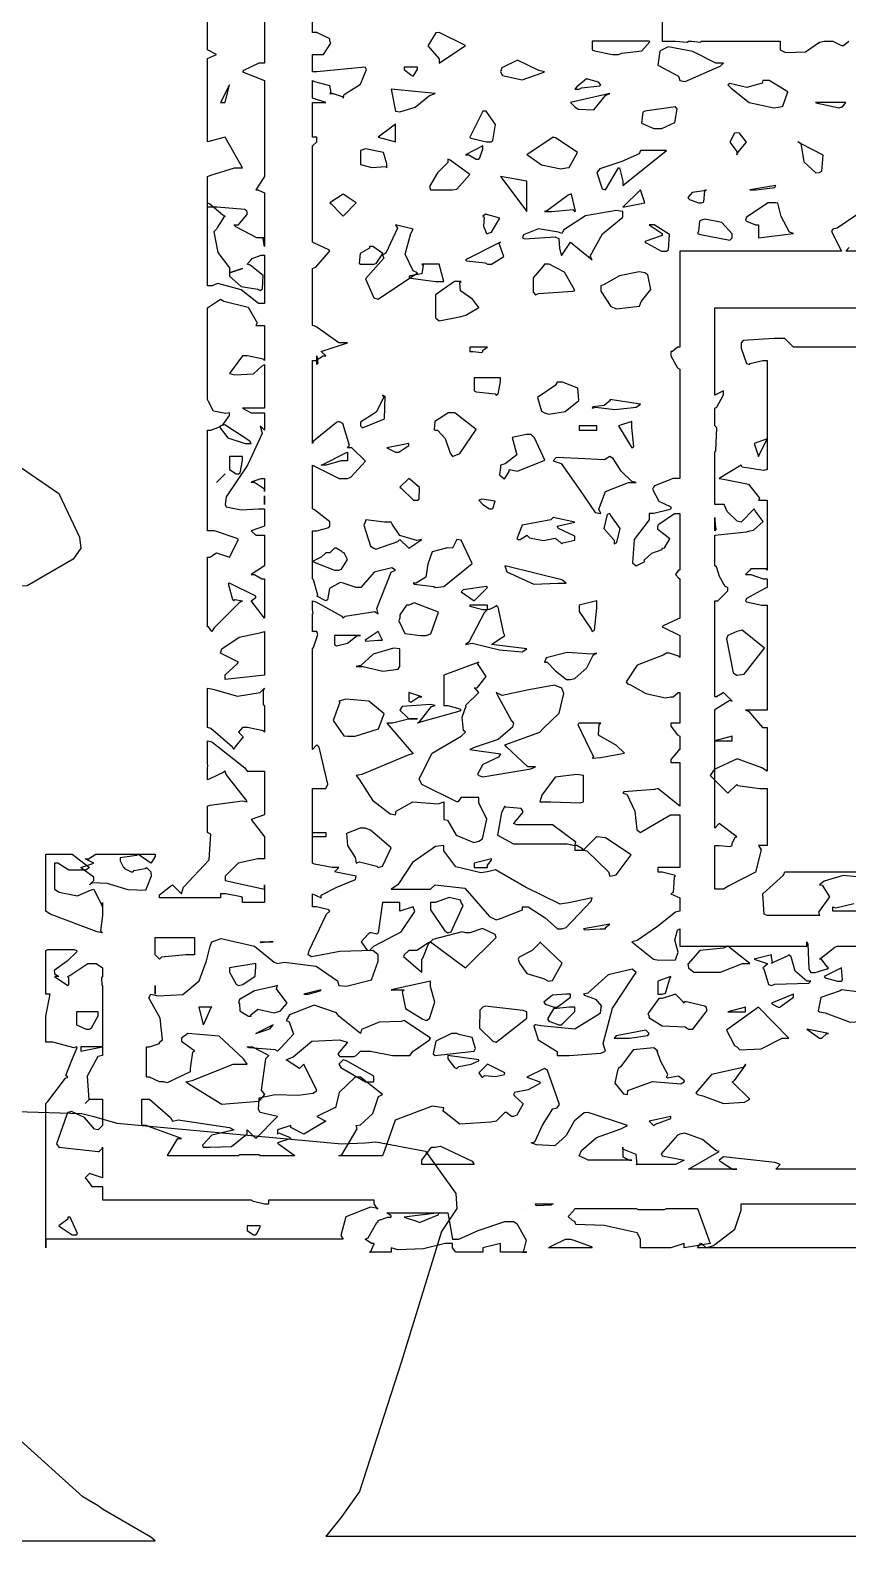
# Model space of a CAD drawing. Extents: x 103 to 248, y 22 to 332.
# Drawn here: x 129.24 to 135.83, y 201.75 to 213.94 of the extents above; entities that cross this region are included whole.
import ezdxf

# ---------------------------------------------------------------- set-up
doc = ezdxf.new("R2010")
doc.units = 0
doc.header["$MEASUREMENT"] = 0

msp = doc.modelspace()

# ---------------------------------------------------------------- linework, layer by layer
at = {"color": 7}
for points in [[(131.127, 215.653), (131.127, 213.677), (131.083, 213.677), (130.959, 213.616), (130.951, 213.607), (131.127, 213.537), (131.127, 212.761), (131.057, 212.655), (131.074, 212.655), (131.127, 212.629), (131.127, 212.619), (131.127, 212.196), (131.127, 212.196), (131.118, 212.258), (131.127, 212.266), (131.065, 212.266), (130.897, 212.356), (130.881, 212.372), (130.917, 212.372), (130.925, 212.382), (130.987, 212.455), (130.987, 212.478), (130.969, 212.496), (130.743, 212.513), (130.668, 212.513), (130.668, 212.761), (130.668, 212.761), (130.695, 212.771), (130.886, 212.831), (130.951, 212.831), (130.81, 213.078), (130.668, 213.042), (130.668, 213.713), (130.74, 213.747), (130.668, 213.783), (130.668, 214.912)], [(138.606, 204.752), (135.254, 204.752), (135.29, 204.788), (135.246, 204.806), (134.831, 204.85), (134.797, 204.823), (134.805, 204.815), (134.904, 204.752), (134.938, 204.752), (134.549, 204.752), (134.797, 204.894), (134.769, 204.903), (134.663, 204.991), (134.52, 205.043), (134.479, 205.034), (134.461, 205.026), (134.328, 204.876), (134.338, 204.858), (134.515, 204.823), (134.444, 204.788), (134.126, 204.788), (134.134, 204.792), (134.126, 204.871), (134.02, 204.914), (134.02, 204.928), (134.02, 204.858), (134.02, 204.85), (134.074, 204.823), (134.092, 204.823), (133.739, 204.823), (133.667, 204.858), (133.685, 204.902), (133.808, 205.008), (134.002, 205.078), (134.056, 205.104), (133.739, 205.21), (133.708, 205.207), (133.627, 205.139), (133.561, 205.022), (133.47, 204.939), (133.322, 204.947), (133.28, 204.964), (133.31, 204.973), (133.372, 205.106), (133.455, 205.238), (133.49, 205.246), (133.508, 205.274), (133.412, 205.547), (133.386, 205.563), (133.244, 205.493), (133.35, 205.457), (133.35, 205.442), (133.256, 205.393), (133.146, 205.37), (133.138, 205.353), (133.146, 205.344), (133.216, 205.278), (133.163, 205.187), (133.138, 205.176), (133.12, 205.176), (133.08, 205.21), (133.067, 205.21), (132.997, 205.14), (132.953, 205.132), (132.705, 205.114), (132.569, 205.221), (132.574, 205.246), (132.482, 205.26), (132.182, 205.146), (132.097, 204.902), (132.079, 204.858), (131.727, 204.858), (131.753, 204.868), (131.877, 205.078), (131.869, 205.104), (131.903, 205.11), (132.001, 205.202), (132.048, 205.337), (132.079, 205.353), (131.903, 205.493), (131.859, 205.493), (131.731, 205.37), (131.702, 205.246), (131.692, 205.246), (131.55, 205.176), (131.622, 205.14), (131.446, 205.034), (131.446, 205.034), (131.34, 205.088), (131.34, 205.104), (131.233, 205.07), (131.233, 205.034), (131.241, 205.044), (131.33, 205.009), (131.34, 205), (131.233, 204.964), (131.241, 204.956), (131.364, 204.868), (131.374, 204.858), (131.093, 204.858), (131.083, 204.868), (130.925, 204.868), (130.917, 204.858), (130.351, 204.858), (130.346, 204.863), (130.429, 205), (130.458, 205), (130.43, 205.009), (130.192, 205.096), (130.175, 205.104), (130.175, 205.104), (130.139, 205.104), (130.139, 205.104), (130.139, 205.317), (130.201, 205.317), (130.369, 205.168), (130.387, 205.14), (130.431, 205.15), (130.845, 205.088), (130.881, 205.07), (130.853, 205.062), (130.703, 205.026), (130.628, 204.944), (130.634, 204.928), (130.69, 204.928), (130.863, 204.934), (130.987, 205.037), (130.987, 205.07), (131.057, 205), (131.233, 205.176), (131.093, 205.21), (131.079, 205.234), (131.084, 205.328), (131.215, 205.353), (131.399, 205.35), (131.521, 205.366), (131.55, 205.387), (131.446, 205.599), (131.41, 205.563), (131.304, 205.633), (131.36, 205.659), (131.51, 205.785), (131.731, 205.796), (131.798, 205.776), (131.789, 205.767), (131.72, 205.683), (131.727, 205.669), (131.735, 205.661), (131.851, 205.661), (131.869, 205.669), (131.903, 205.705), (131.982, 205.705), (132.161, 205.669), (132.221, 205.669), (132.238, 205.669), (132.278, 205.669), (132.292, 205.669), (132.3, 205.669), (132.328, 205.705), (132.328, 205.705), (132.344, 205.715), (132.459, 205.794), (132.468, 205.81), (132.256, 205.952), (132.23, 205.944), (132.053, 205.938), (131.91, 205.878), (131.903, 205.846), (131.727, 205.986), (131.709, 206.014), (131.528, 206.076), (131.33, 205.996), (131.304, 205.952), (131.326, 205.941), (131.361, 205.842), (131.259, 205.732), (131.233, 205.705), (131.215, 205.715), (131.003, 205.732), (130.987, 205.74), (131.031, 205.74), (131.145, 205.679), (131.163, 205.669), (131.136, 205.643), (131.1, 205.388), (131.127, 205.353), (131.08, 205.299), (130.783, 205.273), (130.526, 205.431), (130.492, 205.457), (130.544, 205.467), (130.875, 205.599), (130.987, 205.599), (130.959, 205.643), (130.761, 205.825), (130.51, 205.846), (130.458, 205.81), (130.458, 205.784), (130.554, 205.715), (130.564, 205.705), (130.546, 205.697), (130.528, 205.563), (130.528, 205.563), (130.528, 205.537), (130.342, 205.449), (130.315, 205.457), (130.28, 205.457), (130.201, 205.493), (130.175, 205.493), (130.175, 205.74), (130.201, 205.74), (130.281, 205.767), (130.281, 205.776), (130.304, 205.795), (130.285, 205.97), (130.194, 206.133), (130.211, 206.163), (130.271, 206.149), (130.47, 206.162), (130.602, 206.27), (130.661, 206.433), (130.689, 206.551), (130.704, 206.587), (130.779, 206.612), (131.047, 206.551), (131.206, 206.421), (131.233, 206.411), (131.286, 206.421), (131.546, 206.389), (131.717, 206.27), (131.727, 206.235), (131.79, 206.228), (131.991, 206.279), (132.045, 206.431), (132.045, 206.481), (132.001, 206.517), (131.735, 206.509), (131.506, 206.465), (131.48, 206.481), (131.488, 206.517), (131.629, 206.808), (131.656, 206.834), (131.647, 206.843), (131.548, 206.868), (131.516, 206.868), (131.516, 206.974), (131.586, 206.94), (131.586, 206.962), (131.713, 207.028), (131.863, 207.089), (131.869, 207.117), (131.692, 207.151), (131.727, 207.187), (131.673, 207.187), (131.532, 207.213), (131.516, 207.221), (131.516, 207.469), (131.622, 207.469), (131.622, 207.433), (131.516, 207.433), (131.516, 207.822), (131.622, 207.822), (131.638, 207.858), (131.568, 208.157), (131.55, 208.175), (131.516, 208.139), (131.516, 208.951), (131.524, 208.96), (131.559, 209.065), (131.55, 209.091), (131.55, 209.091), (131.524, 209.091), (131.516, 209.091), (131.516, 209.233), (131.52, 209.237), (131.516, 209.267), (131.516, 209.267), (131.516, 209.338), (131.542, 209.33), (131.753, 209.215), (131.763, 209.197), (131.779, 209.215), (132.018, 209.251), (132.045, 209.233), (132.035, 209.277), (132.15, 209.568), (132.185, 209.586), (132.155, 209.604), (132.013, 209.568), (131.904, 209.444), (131.869, 209.444), (131.763, 209.48), (131.738, 209.485), (131.652, 209.436), (131.637, 209.346), (131.622, 209.338), (131.55, 209.374), (131.559, 209.383), (131.524, 209.506), (131.516, 209.514), (131.516, 209.656), (131.692, 209.586), (131.727, 209.586), (131.749, 209.593), (131.797, 209.67), (131.771, 209.726), (131.763, 209.726), (131.753, 209.736), (131.707, 209.762), (131.692, 209.762), (131.656, 209.726), (131.622, 209.726), (131.586, 209.69), (131.516, 209.656), (131.516, 209.903), (131.55, 209.903), (131.647, 209.93), (131.656, 209.939), (131.656, 209.974), (131.532, 210.071), (131.516, 210.079), (131.516, 210.432), (131.532, 210.424), (131.731, 210.326), (131.798, 210.326), (131.825, 210.336), (131.943, 210.464), (131.834, 210.572), (131.798, 210.572), (131.815, 210.59), (131.761, 210.768), (131.727, 210.785), (131.709, 210.777), (131.524, 210.626), (131.516, 210.608), (131.516, 211.278), (131.542, 211.278), (131.601, 211.314), (131.622, 211.314), (131.586, 211.35), (131.798, 211.42), (131.727, 211.42), (131.542, 211.552), (131.516, 211.56), (131.516, 212.019), (131.542, 212.029), (131.647, 212.152), (131.656, 212.16), (131.647, 212.17), (131.532, 212.223), (131.516, 212.232), (131.516, 213.008), (131.516, 213.008), (131.55, 213.042), (131.55, 213.042), (131.55, 213.078), (131.516, 213.078), (131.516, 213.36), (131.542, 213.36), (131.601, 213.36), (131.622, 213.36), (131.516, 213.395), (131.516, 213.537), (131.532, 213.528), (131.652, 213.497), (131.663, 213.436), (131.656, 213.431), (131.682, 213.431), (131.763, 213.404), (131.763, 213.395), (131.771, 213.422), (131.903, 213.506), (131.951, 213.626), (131.939, 213.643), (131.55, 213.607), (131.516, 213.607), (131.516, 213.747), (131.532, 213.747), (131.572, 213.747), (131.586, 213.747), (131.603, 213.747), (131.663, 213.838), (131.656, 213.854), (131.656, 213.872), (131.55, 213.924), (131.516, 213.924), (131.516, 215.124)], [(134.338, 214.242), (134.338, 213.854), (134.408, 213.854), (134.443, 213.854), (134.539, 213.845), (134.549, 213.854), (134.575, 213.854), (134.645, 213.845), (134.655, 213.854), (135.29, 213.854), (135.29, 213.783), (135.332, 213.763), (135.493, 213.767), (135.607, 213.845), (135.643, 213.854), (135.713, 213.854), (135.783, 213.819), (135.801, 213.819), (135.842, 213.854)], [(135.908, 212.452), (135.748, 212.346), (135.713, 212.336), (135.704, 212.32), (135.774, 212.178), (135.783, 212.16), (134.479, 212.16), (134.479, 211.384), (134.461, 211.384), (134.421, 211.35), (134.408, 211.35), (134.408, 211.315), (134.461, 211.218), (134.479, 211.208), (134.479, 210.326), (134.425, 210.326), (134.276, 210.265), (134.268, 210.256), (134.258, 210.238), (134.311, 210.141), (134.408, 210.096), (134.408, 210.079), (134.39, 210.071), (134.27, 210.043), (134.232, 210.043), (134.232, 209.991), (134.112, 209.833), (134.097, 209.644), (134.126, 209.62), (134.196, 209.656), (134.192, 209.667), (134.254, 209.722), (134.338, 209.752), (134.338, 209.762), (134.355, 209.765), (134.399, 209.837), (134.302, 209.914), (134.302, 209.939), (134.311, 209.956), (134.436, 210.043), (134.479, 210.043), (134.479, 209.586), (134.469, 209.586), (134.444, 209.55), (134.444, 209.55), (134.444, 209.55), (134.469, 209.524), (134.479, 209.514), (134.479, 209.197), (134.461, 209.189), (134.346, 209.137), (134.338, 209.127), (134.479, 209.057), (134.479, 208.88), (134.469, 208.89), (134.396, 208.915), (134.372, 208.915), (134.346, 208.898), (134.134, 208.818), (134.045, 208.683), (134.056, 208.668), (134.082, 208.66), (134.204, 208.589), (134.364, 208.554), (134.408, 208.562), (134.425, 208.562), (134.465, 208.598), (134.479, 208.598), (134.479, 208.351), (134.408, 208.351), (134.408, 208.325), (134.461, 208.255), (134.479, 208.245), (134.479, 208.139), (134.469, 208.131), (134.408, 208.058), (134.408, 208.033), (134.425, 208.033), (134.465, 208.033), (134.479, 208.033), (134.479, 207.68), (134.302, 207.822), (134.275, 207.814), (134.028, 207.796), (134.02, 207.786), (134.051, 207.777), (134.116, 207.641), (134.133, 207.49), (134.162, 207.469), (134.178, 207.479), (134.403, 207.61), (134.479, 207.61), (134.479, 207.187), (134.434, 207.187), (134.335, 207.187), (134.302, 207.187), (134.302, 207.151), (134.337, 207.151), (134.434, 207.126), (134.444, 207.117), (134.434, 207.108), (134.425, 206.984), (134.408, 206.974), (134.479, 206.94), (134.479, 206.834), (134.443, 206.825), (134.298, 206.711), (134.136, 206.597), (134.092, 206.587), (134.268, 206.445), (134.311, 206.438), (134.444, 206.44), (134.465, 206.503), (134.44, 206.6), (134.461, 206.679), (134.479, 206.692), (134.479, 206.551), (135.503, 206.551), (135.503, 206.587), (135.503, 206.587), (135.511, 206.569), (135.519, 206.367), (135.537, 206.339), (135.571, 206.339), (135.669, 206.367), (135.679, 206.375), (135.669, 206.385), (135.622, 206.445), (135.607, 206.445), (135.616, 206.455), (135.731, 206.543), (135.749, 206.551), (136.984, 206.551)], [(136.349, 212.16), (135.819, 212.16), (135.846, 212.188)], [(136.455, 211.384), (135.396, 211.384), (135.387, 211.394), (135.334, 211.446), (135.326, 211.454), (135.238, 211.454), (134.99, 211.438), (134.973, 211.42), (134.973, 211.376), (135.018, 211.252), (135.044, 211.244), (135.044, 211.253), (135.148, 211.278), (135.184, 211.278), (135.184, 210.396), (135.157, 210.388), (134.982, 210.415), (134.973, 210.432), (134.797, 210.326), (134.831, 210.318), (135.034, 210.279), (135.122, 210.167), (135.114, 210.149), (135.13, 210.149), (135.17, 210.149), (135.184, 210.149), (135.184, 209.586), (135.175, 209.596), (135.052, 209.596), (135.044, 209.586), (135.008, 209.55), (135.052, 209.55), (135.151, 209.514), (135.184, 209.514), (135.184, 209.444), (135.166, 209.436), (135.016, 209.356), (135.008, 209.338), (135.016, 209.33), (135.141, 209.303), (135.184, 209.303), (135.184, 208.456), (135.008, 208.456), (135.034, 208.448), (135.146, 208.315), (135.184, 208.315), (135.184, 207.963), (135.14, 207.99), (134.942, 208.064), (134.757, 207.976), (134.725, 207.927), (134.867, 207.786), (134.938, 207.856), (134.946, 207.848), (135.123, 207.822), (135.184, 207.822), (135.184, 207.363), (135.166, 207.363), (135.126, 207.363), (135.114, 207.363), (135.136, 207.329), (135.091, 207.148), (134.875, 207.038), (134.831, 207.01), (134.761, 207.01), (134.761, 207.363), (134.796, 207.363), (134.884, 207.355), (134.902, 207.363), (134.902, 207.381), (134.928, 207.433), (134.938, 207.433), (134.797, 207.54), (134.761, 207.504), (134.761, 208.209), (134.761, 208.209), (134.866, 208.209), (134.902, 208.209), (134.902, 208.245), (134.761, 208.209), (134.761, 208.456), (134.769, 208.466), (134.884, 208.537), (134.902, 208.528), (134.831, 208.598), (134.822, 208.589), (134.776, 208.562), (134.761, 208.562), (134.761, 209.338), (134.787, 209.338), (134.867, 209.418), (134.867, 209.444), (134.845, 209.452), (134.8, 209.533), (134.776, 209.613), (134.761, 209.62), (134.761, 209.867), (134.761, 209.867), (135.016, 209.895), (135.044, 209.903), (135.073, 209.908), (135.152, 209.979), (135.086, 210.063), (135.078, 210.079), (134.973, 209.973), (134.942, 209.98), (134.862, 210.058), (134.838, 210.115), (134.831, 210.115), (134.813, 210.115), (134.761, 210.115), (134.761, 210.115), (134.761, 210.538), (134.769, 210.548), (134.778, 210.733), (134.761, 210.749), (134.761, 210.891), (134.778, 210.9), (134.831, 211), (134.831, 211.031), (134.761, 210.997), (134.761, 211.703), (137.371, 211.703)], [(135.99, 207.103), (135.798, 207.122), (135.644, 207.076), (135.607, 207.045), (135.629, 207.042), (135.687, 206.948), (135.598, 206.825), (135.607, 206.798), (135.184, 206.798), (135.161, 206.809), (135.148, 206.974), (135.316, 207.125), (135.326, 207.151), (136.808, 207.151)], [(136.242, 206.834), (135.713, 206.834), (135.713, 206.834), (135.713, 206.868), (135.713, 206.868), (135.739, 206.86), (135.884, 206.896)], [(136.561, 204.118), (134.621, 204.118), (134.621, 204.118), (134.645, 204.152), (134.655, 204.152), (134.691, 204.118), (134.752, 204.136), (134.924, 204.268), (134.973, 204.421), (134.973, 204.471), (135.996, 204.471)]]:
    msp.add_lwpolyline(points, dxfattribs=at)
for points in [[(132.538, 213.924), (132.511, 213.921), (132.445, 213.815), (132.538, 213.712), (132.538, 213.677), (132.751, 213.819), (132.538, 213.924)], [(133.773, 213.854), (133.773, 213.783), (133.79, 213.775), (133.936, 213.747), (133.985, 213.747), (134.011, 213.757), (134.174, 213.775), (134.236, 213.847), (134.232, 213.854), (133.773, 213.854)], [(134.479, 213.537), (134.523, 213.528), (134.804, 213.651), (134.831, 213.677), (134.769, 213.677), (134.585, 213.771), (134.385, 213.808), (134.338, 213.783), (134.317, 213.772), (134.302, 213.661), (134.469, 213.572), (134.479, 213.537)], [(133.033, 213.607), (133.048, 213.577), (133.208, 213.541), (133.368, 213.599), (133.386, 213.607), (133.342, 213.616), (133.169, 213.701), (133.043, 213.639), (133.033, 213.607)], [(132.362, 213.643), (132.256, 213.643), (132.256, 213.625), (132.31, 213.581), (132.328, 213.571), (132.336, 213.581), (132.362, 213.628), (132.362, 213.643)], [(130.845, 213.501), (130.774, 213.36), (130.81, 213.36), (130.845, 213.501)], [(132.151, 213.467), (132.185, 213.29), (132.221, 213.283), (132.344, 213.322), (132.46, 213.414), (132.504, 213.431), (132.151, 213.467)], [(133.915, 213.431), (133.597, 213.36), (133.633, 213.324), (133.659, 213.304), (133.785, 213.3), (133.879, 213.414), (133.915, 213.431)], [(133.843, 213.501), (133.823, 213.523), (133.725, 213.551), (133.649, 213.484), (133.633, 213.467), (133.667, 213.467), (133.685, 213.476), (133.834, 213.493), (133.843, 213.501)], [(134.867, 213.501), (134.893, 213.475), (135.038, 213.36), (135.237, 213.316), (135.29, 213.324), (135.311, 213.329), (135.352, 213.444), (135.199, 213.537), (135.15, 213.537), (135.144, 213.516), (135.02, 213.48), (134.884, 213.511), (134.867, 213.501)], [(134.444, 213.324), (134.196, 213.29), (134.18, 213.28), (134.17, 213.192), (134.269, 213.148), (134.302, 213.148), (134.335, 213.148), (134.439, 213.198), (134.458, 213.304), (134.444, 213.324)], [(135.783, 213.324), (135.792, 213.324), (135.819, 213.36), (135.819, 213.36), (135.573, 213.36), (135.589, 213.352), (135.766, 213.316), (135.783, 213.324)], [(132.785, 213.078), (132.793, 213.07), (132.919, 213.042), (132.961, 213.042), (132.97, 213.052), (132.992, 213.18), (132.916, 213.29), (132.891, 213.29), (132.785, 213.078)], [(132.185, 213.184), (132.045, 213.078), (132.185, 213.042), (132.185, 213.184)], [(133.244, 212.937), (133.26, 212.929), (133.362, 212.857), (133.518, 212.823), (133.562, 212.831), (133.587, 212.835), (133.653, 212.955), (133.482, 213.07), (133.456, 213.078), (133.244, 212.937)], [(134.938, 213.114), (134.92, 213.11), (134.884, 213.039), (134.938, 212.963), (134.938, 212.937), (134.946, 212.955), (135.016, 213.039), (134.96, 213.11), (134.938, 213.114)], [(131.903, 212.972), (131.903, 212.865), (131.903, 212.859), (131.995, 212.835), (132.106, 212.841), (132.115, 212.831), (132.115, 212.863), (132.088, 212.955), (131.943, 212.985), (131.903, 212.972)], [(132.857, 212.901), (132.865, 212.911), (132.891, 212.984), (132.891, 213.008), (132.751, 212.937), (132.777, 212.937), (132.836, 212.901), (132.857, 212.901)], [(133.879, 212.655), (133.985, 212.831), (133.993, 212.831), (134.02, 212.725), (134.02, 212.689), (134.372, 212.972), (134.162, 212.972), (134.152, 212.945), (134.011, 212.883), (133.835, 212.823), (133.809, 212.795), (133.809, 212.795), (133.853, 212.663), (133.879, 212.655)], [(135.431, 213.042), (135.456, 213.029), (135.479, 212.88), (135.578, 212.792), (135.607, 212.795), (135.626, 212.805), (135.637, 212.933), (135.457, 213.026), (135.431, 213.042)], [(132.468, 212.655), (132.644, 212.655), (132.681, 212.659), (132.785, 212.779), (132.626, 212.893), (132.608, 212.901), (132.608, 212.875), (132.525, 212.792), (132.459, 212.682), (132.468, 212.655)], [(133.244, 212.478), (133.244, 212.725), (133.033, 212.761), (133.244, 212.478)], [(131.656, 212.549), (131.665, 212.54), (131.745, 212.46), (131.763, 212.442), (131.869, 212.549), (131.763, 212.619), (131.656, 212.549)], [(133.633, 212.478), (133.638, 212.483), (133.606, 212.619), (133.597, 212.619), (133.579, 212.611), (133.412, 212.488), (133.386, 212.478), (133.446, 212.478), (133.615, 212.496), (133.633, 212.478)], [(134.162, 212.655), (134.02, 212.513), (134.196, 212.549), (134.162, 212.655)], [(134.655, 212.549), (134.672, 212.558), (134.681, 212.646), (134.691, 212.655), (134.673, 212.646), (134.58, 212.633), (134.545, 212.591), (134.549, 212.585), (134.557, 212.576), (134.63, 212.549), (134.655, 212.549)], [(135.044, 212.655), (135.096, 212.655), (135.245, 212.673), (135.254, 212.689), (135.044, 212.655)], [(130.668, 212.549), (130.686, 212.54), (130.792, 212.452), (130.81, 212.442), (130.8, 212.434), (130.748, 212.354), (130.74, 212.336), (130.718, 212.316), (130.752, 212.147), (130.845, 212.025), (130.845, 211.983), (130.951, 212.019), (130.845, 211.983), (130.845, 211.957), (130.941, 211.875), (131.075, 211.853), (131.093, 211.843), (131.111, 211.855), (131.118, 211.963), (131.013, 212.047), (130.987, 212.055), (131.021, 212.09), (131.029, 212.1), (131.102, 212.126), (131.127, 212.126), (131.127, 211.737), (131.08, 211.737), (130.941, 211.847), (130.751, 211.899), (130.704, 211.879), (130.668, 211.879), (130.668, 212.549)], [(132.891, 212.442), (132.9, 212.434), (132.895, 212.36), (132.919, 212.302), (132.927, 212.302), (132.959, 212.313), (133.028, 212.426), (132.912, 212.458), (132.891, 212.442)], [(133.597, 212.232), (133.773, 212.09), (133.755, 212.119), (133.856, 212.298), (134.02, 212.434), (134.02, 212.478), (133.966, 212.488), (133.719, 212.444), (133.543, 212.33), (133.526, 212.302), (133.499, 212.312), (133.34, 212.338), (133.218, 212.292), (133.21, 212.266), (133.226, 212.258), (133.473, 212.276), (133.49, 212.266), (133.502, 212.261), (133.508, 212.183), (133.521, 212.126), (133.526, 212.126), (133.597, 212.232)], [(135.254, 212.549), (135.193, 212.549), (135.016, 212.434), (135.008, 212.408), (135.016, 212.4), (135.089, 212.372), (135.114, 212.372), (135.114, 212.266), (135.396, 212.302), (135.365, 212.312), (135.298, 212.439), (135.269, 212.546), (135.254, 212.549)], [(132.185, 212.372), (132.202, 212.346), (132.106, 212.144), (132.079, 212.126), (132.091, 212.102), (131.943, 211.937), (132.011, 211.782), (132.045, 211.773), (132.362, 211.983), (132.328, 212.001), (132.264, 212.135), (132.31, 212.302), (132.328, 212.336), (132.185, 212.372)], [(134.232, 212.372), (134.338, 212.302), (134.338, 212.285), (134.204, 212.241), (134.196, 212.232), (134.214, 212.223), (134.332, 212.16), (134.372, 212.16), (134.389, 212.17), (134.395, 212.294), (134.272, 212.372), (134.232, 212.372)], [(134.655, 212.408), (134.637, 212.4), (134.629, 212.32), (134.621, 212.302), (134.647, 212.294), (134.884, 212.249), (134.902, 212.266), (134.902, 212.298), (134.818, 212.39), (134.681, 212.418), (134.655, 212.408)], [(132.927, 212.055), (132.959, 212.055), (133.058, 212.117), (133.022, 212.221), (133.033, 212.232), (132.751, 212.09), (132.759, 212.082), (132.909, 212.065), (132.927, 212.055)], [(131.903, 212.055), (132.009, 212.055), (132.03, 212.059), (132.084, 212.139), (132.001, 212.196), (131.975, 212.196), (131.975, 212.182), (131.899, 212.139), (131.892, 212.062), (131.903, 212.055)], [(132.398, 212.055), (132.407, 212.046), (132.398, 211.975), (132.3, 211.959), (132.292, 211.949), (132.308, 211.941), (132.507, 211.913), (132.574, 211.913), (132.538, 212.055), (132.398, 212.055)], [(133.386, 212.055), (133.376, 212.037), (133.296, 211.945), (133.295, 211.828), (133.314, 211.807), (133.34, 211.817), (133.615, 211.835), (133.633, 211.843), (133.615, 211.871), (133.549, 211.989), (133.426, 212.055), (133.386, 212.055)], [(134.162, 211.737), (134.17, 211.755), (134.244, 211.849), (134.22, 211.967), (134.196, 211.983), (134.152, 211.993), (133.992, 211.959), (133.87, 211.889), (133.843, 211.879), (133.843, 211.835), (133.922, 211.712), (133.949, 211.703), (133.966, 211.694), (134.153, 211.714), (134.162, 211.737)], [(132.538, 211.596), (132.715, 211.631), (132.752, 211.642), (132.858, 211.705), (132.807, 211.773), (132.709, 211.84), (132.705, 211.907), (132.715, 211.913), (132.662, 211.913), (132.507, 211.808), (132.507, 211.621), (132.538, 211.596)], [(130.668, 209.69), (130.686, 209.69), (130.74, 209.726), (130.74, 209.726), (130.845, 209.69), (130.917, 209.833), (130.899, 209.842), (130.725, 209.903), (130.668, 209.903), (130.668, 210.715), (130.695, 210.715), (130.765, 210.741), (130.774, 210.749), (130.768, 210.735), (130.831, 210.652), (130.973, 210.608), (131.021, 210.608), (131.011, 210.626), (130.809, 210.759), (130.774, 210.749), (130.791, 210.759), (130.845, 210.832), (130.845, 210.855), (130.815, 210.848), (130.717, 210.869), (130.677, 210.945), (130.668, 210.961), (130.668, 211.703), (130.774, 211.773), (130.8, 211.756), (130.995, 211.707), (131.068, 211.581), (131.057, 211.56), (131.074, 211.56), (131.127, 211.56), (131.127, 211.56), (131.127, 211.278), (131.118, 211.288), (130.992, 211.314), (130.951, 211.314), (130.845, 211.173), (130.888, 211.16), (131.039, 211.169), (131.109, 211.235), (131.127, 211.244), (131.127, 210.891), (130.951, 210.891), (131.021, 210.855), (131.047, 210.855), (131.107, 210.855), (131.127, 210.855), (131.127, 210.715), (131.127, 210.715), (131.101, 210.741), (131.093, 210.749), (131.109, 210.688), (130.991, 210.432), (130.818, 210.177), (130.81, 210.115), (130.818, 210.097), (130.941, 210.071), (131.08, 210.079), (131.127, 210.079), (131.127, 209.939), (131.021, 209.903), (131.057, 209.867), (131.057, 209.867), (131.109, 209.867), (131.127, 209.867), (131.127, 209.62), (131.021, 209.55), (131.047, 209.55), (131.107, 209.514), (131.127, 209.514), (131.127, 209.197), (131.021, 209.338), (131.021, 209.338), (131.057, 209.365), (131.057, 209.374), (130.845, 209.48), (130.836, 209.477), (130.871, 209.348), (130.881, 209.338), (130.889, 209.348), (130.951, 209.338), (130.951, 209.338), (130.923, 209.321), (130.721, 209.119), (130.704, 209.091), (130.704, 209.091), (130.677, 209.127), (130.668, 209.127), (130.668, 209.69)], [(132.891, 211.35), (132.891, 211.359), (132.927, 211.384), (132.927, 211.384), (132.785, 211.384), (132.785, 211.35), (132.811, 211.35), (132.882, 211.341), (132.891, 211.35)], [(131.55, 211.244), (131.55, 211.314), (131.55, 211.314), (131.559, 211.252), (131.55, 211.244)], [(133.033, 211.138), (132.821, 211.138), (132.821, 211.031), (132.837, 211.023), (132.988, 211.007), (132.997, 210.997), (133.014, 211.007), (133.033, 211.106), (133.033, 211.138)], [(131.903, 210.749), (131.919, 210.733), (132.097, 210.807), (132.102, 210.986), (132.079, 210.997), (132.091, 210.982), (132.03, 210.861), (131.903, 210.778), (131.903, 210.749)], [(133.49, 211.102), (133.473, 211.075), (133.332, 210.979), (133.362, 210.867), (133.386, 210.855), (133.423, 210.845), (133.555, 210.865), (133.663, 210.953), (133.657, 211.054), (133.532, 211.102), (133.49, 211.102)], [(134.162, 210.925), (133.915, 210.961), (133.916, 210.953), (133.87, 210.914), (133.777, 210.903), (133.773, 210.891), (133.799, 210.9), (133.954, 210.882), (134.126, 210.899), (134.162, 210.925)], [(132.644, 210.502), (132.704, 210.526), (132.837, 210.719), (132.665, 210.855), (132.608, 210.855), (132.599, 210.847), (132.503, 210.785), (132.498, 210.717), (132.504, 210.715), (132.525, 210.715), (132.587, 210.648), (132.626, 210.53), (132.644, 210.502)], [(133.667, 210.715), (133.809, 210.715), (133.809, 210.749), (133.667, 210.749), (133.667, 210.715)], [(134.092, 210.572), (134.108, 210.582), (134.092, 210.735), (134.092, 210.785), (133.985, 210.749), (134.092, 210.572)], [(133.103, 210.396), (133.169, 210.385), (133.39, 210.472), (133.306, 210.652), (133.28, 210.679), (133.241, 210.679), (133.127, 210.655), (133.142, 210.596), (133.165, 210.516), (133.069, 210.443), (133.033, 210.432), (133.033, 210.413), (133.023, 210.353), (133.061, 210.323), (133.067, 210.326), (133.067, 210.326), (133.103, 210.38), (133.103, 210.396)], [(135.078, 210.608), (135.114, 210.502), (135.184, 210.644), (135.078, 210.608)], [(131.798, 210.538), (131.798, 210.468), (131.745, 210.468), (131.625, 210.432), (131.586, 210.432), (131.603, 210.441), (131.78, 210.53), (131.798, 210.538)], [(132.292, 210.608), (132.115, 210.572), (132.185, 210.538), (132.212, 210.538), (132.292, 210.592), (132.292, 210.608)], [(130.845, 210.502), (130.845, 210.396), (130.845, 210.396), (130.899, 210.362), (130.917, 210.362), (130.933, 210.371), (130.951, 210.47), (130.951, 210.502), (130.845, 210.502)], [(133.843, 210.043), (133.827, 210.076), (133.879, 210.221), (134.064, 210.292), (134.126, 210.292), (134.092, 210.3), (134.006, 210.384), (133.941, 210.486), (133.915, 210.502), (133.871, 210.476), (133.659, 210.486), (133.482, 210.494), (133.456, 210.468), (133.522, 210.446), (133.675, 210.229), (133.795, 210.05), (133.843, 210.043)], [(130.74, 210.292), (130.81, 210.362), (130.81, 210.362), (130.748, 210.301), (130.74, 210.292)], [(131.021, 210.292), (131.029, 210.301), (131.102, 210.326), (131.127, 210.326), (131.127, 210.22), (131.127, 210.238), (131.047, 210.292), (131.021, 210.292)], [(132.221, 210.256), (132.23, 210.247), (132.329, 210.149), (132.362, 210.149), (132.376, 210.159), (132.38, 210.251), (132.3, 210.318), (132.292, 210.326), (132.221, 210.256)], [(131.127, 210.185), (131.127, 210.115), (131.127, 210.115), (131.127, 210.169), (131.127, 210.185)], [(132.857, 210.149), (132.891, 210.115), (132.891, 210.115), (132.944, 210.079), (132.961, 210.079), (132.971, 210.083), (132.988, 210.141), (132.883, 210.159), (132.857, 210.149)], [(133.949, 209.797), (133.97, 209.808), (133.998, 209.921), (133.923, 210.027), (133.915, 210.043), (133.893, 210.035), (133.865, 209.921), (133.949, 209.828), (133.949, 209.797)], [(131.939, 209.973), (131.929, 209.947), (131.982, 209.78), (132.009, 209.762), (132.026, 209.754), (132.203, 209.816), (132.221, 209.833), (132.292, 209.762), (132.398, 209.833), (132.357, 209.824), (132.22, 209.864), (132.159, 209.956), (132.151, 209.973), (132.097, 209.973), (131.946, 209.99), (131.939, 209.973)], [(133.49, 209.833), (133.526, 209.797), (133.535, 209.806), (133.633, 209.827), (133.633, 209.833), (133.633, 209.86), (133.499, 209.921), (133.49, 209.939), (133.633, 209.973), (133.456, 210.009), (133.438, 209.992), (133.208, 209.948), (133.165, 209.838), (133.174, 209.833), (133.19, 209.833), (133.234, 209.859), (133.244, 209.867), (133.266, 209.845), (133.38, 209.824), (133.473, 209.842), (133.49, 209.833)], [(134.761, 209.903), (134.761, 210.009), (134.761, 209.983), (134.769, 209.912), (134.761, 209.903)], [(132.328, 209.48), (132.336, 209.471), (132.494, 209.454), (132.504, 209.444), (132.574, 209.454), (132.803, 209.638), (132.716, 209.828), (132.68, 209.833), (132.644, 209.762), (132.605, 209.766), (132.48, 209.733), (132.446, 209.634), (132.431, 209.529), (132.352, 209.48), (132.328, 209.48)], [(133.562, 209.48), (133.526, 209.507), (133.102, 209.612), (133.067, 209.62), (133.084, 209.571), (133.3, 209.471), (133.496, 209.48), (133.562, 209.48)], [(132.715, 209.41), (132.821, 209.338), (132.927, 209.444), (132.917, 209.454), (132.731, 209.427), (132.715, 209.41)], [(132.292, 209.303), (132.274, 209.303), (132.221, 209.225), (132.221, 209.197), (132.211, 209.176), (132.26, 209.074), (132.388, 209.057), (132.432, 209.057), (132.469, 209.071), (132.533, 209.247), (132.336, 209.321), (132.292, 209.303)], [(132.927, 209.267), (132.927, 209.303), (132.785, 209.303), (132.785, 209.295), (132.891, 209.267), (132.927, 209.267), (132.9, 209.241), (132.777, 209.003), (132.751, 208.985), (132.803, 208.995), (133.023, 208.942), (133.208, 208.925), (133.244, 208.951), (132.961, 208.985), (133.067, 209.057), (133.058, 209.074), (133.014, 209.287), (132.997, 209.303), (132.997, 209.295), (132.944, 209.267), (132.927, 209.267)], [(133.667, 209.303), (133.667, 209.251), (133.763, 209.109), (133.773, 209.091), (133.79, 209.101), (133.809, 209.278), (133.809, 209.338), (133.667, 209.303)], [(130.81, 208.704), (130.81, 208.74), (130.907, 208.828), (130.917, 208.844), (130.774, 208.915), (130.783, 208.951), (130.923, 209.044), (131.1, 209.083), (131.127, 209.091), (131.127, 208.738), (130.81, 208.704)], [(131.903, 209.057), (131.692, 209.057), (131.692, 208.985), (131.709, 208.974), (131.797, 208.995), (131.875, 209.057), (131.903, 209.057)], [(131.939, 209.021), (131.947, 209.013), (132.046, 209.021), (132.079, 209.021), (132.045, 209.091), (131.939, 209.021)], [(134.938, 208.738), (134.998, 208.745), (135.162, 208.955), (134.982, 209.102), (134.938, 209.091), (134.867, 209.057), (134.857, 209.03), (134.91, 208.756), (134.938, 208.738)], [(132.221, 208.808), (132.221, 208.951), (132.169, 208.957), (132.005, 208.907), (131.906, 208.817), (131.869, 208.808), (131.922, 208.808), (132.084, 208.77), (132.206, 208.787), (132.221, 208.808)], [(133.386, 208.844), (133.408, 208.844), (133.477, 208.774), (133.566, 208.704), (133.597, 208.704), (133.633, 208.711), (133.729, 208.796), (133.781, 208.898), (133.809, 208.915), (133.773, 208.907), (133.57, 208.92), (133.402, 208.879), (133.386, 208.844)], [(132.185, 207.61), (132.19, 207.641), (132.326, 207.717), (132.53, 207.699), (132.574, 207.716), (132.574, 207.574), (132.605, 207.567), (132.675, 207.447), (132.818, 207.388), (132.857, 207.397), (132.888, 207.417), (132.923, 207.575), (132.857, 207.707), (132.857, 207.75), (132.715, 207.75), (132.715, 207.75), (132.689, 207.716), (132.68, 207.716), (132.398, 207.856), (132.377, 207.902), (132.48, 208.109), (132.715, 208.245), (132.751, 208.279), (132.733, 208.291), (132.723, 208.399), (132.755, 208.489), (132.751, 208.492), (132.857, 208.598), (132.857, 208.598), (132.829, 208.632), (132.821, 208.632), (132.848, 208.639), (132.917, 208.726), (132.847, 208.832), (132.857, 208.844), (132.574, 208.738), (132.574, 208.492), (132.608, 208.492), (132.705, 208.466), (132.715, 208.456), (132.705, 208.448), (132.396, 208.361), (132.362, 208.351), (132.378, 208.361), (132.476, 208.484), (132.504, 208.492), (132.468, 208.501), (132.238, 208.484), (132.221, 208.456), (132.221, 208.456), (132.282, 208.395), (132.292, 208.385), (132.308, 208.385), (132.348, 208.385), (132.362, 208.385), (132.3, 208.385), (132.161, 208.351), (132.115, 208.351), (132.328, 208.103), (132.292, 208.095), (131.913, 207.936), (131.869, 207.927), (131.895, 207.892), (132, 207.73), (132.141, 207.619), (132.185, 207.61)], [(130.668, 208.632), (130.712, 208.624), (130.911, 208.568), (131.092, 208.598), (131.127, 208.632), (131.118, 208.616), (131.118, 208.501), (131.127, 208.492), (131.127, 208.279), (131.118, 208.289), (130.992, 208.315), (130.951, 208.315), (130.917, 208.279), (130.951, 208.245), (130.955, 208.241), (130.889, 208.157), (130.881, 208.139), (130.871, 208.157), (130.695, 208.307), (130.668, 208.315), (130.668, 208.632)], [(132.292, 208.528), (132.308, 208.519), (132.374, 208.562), (132.398, 208.562), (132.292, 208.598), (132.292, 208.528)], [(132.997, 208.598), (133.005, 208.581), (133.12, 208.369), (133.138, 208.351), (133.128, 208.317), (133.014, 208.219), (132.829, 208.157), (132.785, 208.139), (133.033, 208.103), (133.015, 208.077), (132.891, 208.016), (132.848, 207.939), (132.857, 207.927), (132.891, 207.918), (133.278, 207.981), (133.314, 207.998), (133.252, 207.998), (133.084, 208.157), (133.067, 208.175), (133.35, 208.279), (133.376, 208.307), (133.505, 208.43), (133.543, 208.591), (133.526, 208.632), (133.469, 208.657), (133.248, 208.616), (133.046, 208.574), (132.997, 208.598)], [(131.727, 208.528), (131.736, 208.521), (131.682, 208.373), (131.767, 208.249), (131.798, 208.245), (131.86, 208.245), (132.049, 208.304), (132.093, 208.426), (131.971, 208.529), (131.783, 208.543), (131.727, 208.528)], [(133.667, 208.351), (133.656, 208.34), (133.719, 208.211), (133.784, 208.08), (133.773, 208.069), (133.838, 208.073), (134.032, 208.109), (133.967, 208.171), (133.823, 208.253), (133.828, 208.343), (133.843, 208.351), (133.667, 208.351)], [(130.668, 207.68), (130.686, 207.69), (130.951, 207.725), (130.987, 207.716), (130.977, 207.734), (130.818, 207.936), (130.81, 207.963), (130.8, 207.954), (130.686, 207.902), (130.668, 207.892), (130.668, 207.998), (130.672, 208.002), (130.668, 208.033), (130.668, 208.033), (130.668, 208.209), (130.703, 208.201), (130.969, 207.99), (130.987, 207.963), (131.021, 207.963), (131.1, 207.963), (131.127, 207.963), (131.127, 207.61), (131.021, 207.574), (131.127, 207.433), (131.127, 207.257), (131.074, 207.257), (130.915, 207.222), (130.81, 207.117), (130.81, 207.081), (131.127, 207.01), (131.127, 207.01), (131.127, 207.045), (131.127, 207.045), (131.127, 206.904), (130.951, 206.904), (130.951, 206.94), (130.941, 206.95), (130.816, 206.974), (130.774, 206.974), (130.774, 206.94), (130.281, 206.94), (130.281, 206.966), (130.369, 207.036), (130.387, 207.045), (130.458, 206.974), (130.474, 207.028), (130.682, 207.249), (130.695, 207.456), (130.668, 207.469), (130.668, 207.68)], [(133.35, 207.716), (133.438, 207.716), (133.675, 207.707), (133.703, 207.716), (133.703, 207.927), (133.649, 207.936), (133.473, 207.914), (133.367, 207.77), (133.35, 207.716)], [(133.067, 207.68), (133.04, 207.629), (133.007, 207.447), (133.138, 207.377), (133.375, 207.378), (133.57, 207.377), (133.633, 207.363), (133.633, 207.363), (133.633, 207.337), (133.633, 207.327), (133.649, 207.327), (133.703, 207.327), (133.703, 207.327), (133.729, 207.319), (133.905, 207.152), (133.915, 207.117), (133.965, 207.127), (134.086, 207.289), (133.879, 207.425), (133.809, 207.433), (133.799, 207.425), (133.711, 207.337), (133.703, 207.327), (133.693, 207.337), (133.648, 207.363), (133.633, 207.363), (133.639, 207.391), (133.451, 207.531), (133.164, 207.531), (133.138, 207.54), (133.146, 207.549), (133.215, 207.633), (133.21, 207.646), (133.2, 207.663), (133.076, 207.672), (133.067, 207.68)], [(131.869, 207.221), (131.895, 207.231), (132.035, 207.196), (132.045, 207.187), (132.079, 207.196), (132.15, 207.345), (131.983, 207.487), (131.939, 207.504), (131.9, 207.504), (131.789, 207.459), (131.797, 207.363), (131.859, 207.266), (131.869, 207.221), (131.869, 207.221)], [(133.21, 206.868), (133.255, 206.868), (133.394, 206.78), (133.493, 206.692), (133.526, 206.692), (133.561, 206.702), (133.763, 206.914), (133.773, 206.94), (133.597, 206.904), (133.515, 206.889), (133.234, 207.028), (132.992, 207.167), (132.927, 207.151), (132.873, 207.143), (132.671, 207.191), (132.574, 207.32), (132.574, 207.363), (132.508, 207.356), (132.322, 207.227), (132.203, 207.046), (132.151, 207.01), (132.468, 207.01), (132.504, 207.046), (132.745, 207.02), (132.944, 206.79), (132.997, 206.764), (133.032, 206.773), (133.21, 206.845), (133.21, 206.868)], [(129.363, 207.293), (129.576, 207.293), (129.716, 207.187), (129.686, 207.165), (129.548, 207.165), (129.461, 207.221), (129.433, 207.221), (129.433, 207.01), (129.472, 206.987), (129.618, 206.958), (129.725, 207.002), (129.752, 207.01), (129.822, 206.868), (129.822, 206.904), (129.822, 206.798), (129.822, 206.798), (129.804, 206.676), (129.822, 206.658), (129.778, 206.667), (129.398, 206.808), (129.363, 206.834), (129.363, 207.293)], [(130.245, 207.293), (130.245, 207.275), (130.219, 207.231), (130.211, 207.221), (130.105, 207.293), (130.095, 207.284), (129.963, 207.264), (129.963, 207.257), (129.963, 207.24), (129.989, 207.187), (129.999, 207.187), (129.999, 207.178), (130.051, 207.151), (130.069, 207.151), (130.077, 207.161), (130.165, 207.178), (130.175, 207.187), (130.211, 207.151), (130.213, 207.115), (130.167, 207), (130.029, 207.006), (129.858, 207.057), (129.74, 207.063), (129.716, 207.045), (129.752, 207.081), (129.752, 207.108), (129.654, 207.178), (129.646, 207.187), (129.752, 207.221), (129.682, 207.257), (129.708, 207.257), (129.766, 207.293), (129.786, 207.293), (130.245, 207.293)], [(132.927, 207.187), (132.927, 207.205), (132.961, 207.245), (132.961, 207.257), (132.821, 207.221), (132.821, 207.187), (132.847, 207.187), (132.906, 207.187), (132.927, 207.187)], [(131.975, 206.658), (131.965, 206.649), (131.907, 206.587), (131.954, 206.521), (131.975, 206.515), (132.009, 206.551), (132.23, 206.667), (132.34, 206.831), (132.328, 206.868), (132.221, 206.834), (132.221, 206.904), (132.079, 206.904), (132.045, 206.658), (132.035, 206.649), (131.99, 206.658), (131.975, 206.658)], [(132.468, 206.904), (132.468, 206.843), (132.582, 206.676), (132.608, 206.658), (132.635, 206.667), (132.731, 206.878), (132.715, 206.904), (132.709, 206.921), (132.618, 206.944), (132.505, 206.904), (132.468, 206.904)], [(133.703, 206.692), (133.711, 206.684), (133.836, 206.692), (133.879, 206.692), (133.879, 206.702), (133.915, 206.728), (133.915, 206.728), (133.703, 206.692)], [(130.564, 206.481), (130.492, 206.481), (130.298, 206.463), (130.281, 206.445), (130.281, 206.445), (130.245, 206.481), (130.245, 206.481), (130.245, 206.622), (130.564, 206.622), (130.564, 206.481)], [(132.468, 206.587), (132.751, 206.375), (132.997, 206.622), (132.99, 206.645), (132.886, 206.693), (132.784, 206.658), (132.751, 206.658), (132.723, 206.667), (132.485, 206.605), (132.468, 206.587), (132.468, 206.587), (132.468, 206.587), (132.468, 206.587), (132.45, 206.579), (132.358, 206.515), (132.328, 206.515), (132.328, 206.515), (132.3, 206.515), (132.292, 206.515), (132.256, 206.481), (132.249, 206.467), (132.388, 206.349), (132.398, 206.339), (132.398, 206.339), (132.398, 206.419), (132.398, 206.445), (132.406, 206.455), (132.45, 206.569), (132.468, 206.587), (132.468, 206.587), (132.468, 206.587), (132.468, 206.587)], [(129.363, 204.118), (129.363, 205.281), (129.38, 205.299), (129.522, 205.485), (129.54, 205.493), (129.526, 205.507), (129.574, 205.63), (129.617, 205.734), (129.61, 205.74), (129.592, 205.732), (129.42, 205.776), (129.363, 205.776), (129.363, 205.986), (129.399, 206.163), (129.363, 206.163), (129.363, 206.515), (129.38, 206.525), (129.592, 206.525), (129.61, 206.515), (129.614, 206.506), (129.536, 206.429), (129.43, 206.354), (129.433, 206.339), (129.433, 206.331), (129.469, 206.305), (129.469, 206.305), (129.433, 206.305), (129.54, 206.235), (129.548, 206.243), (129.548, 206.296), (129.54, 206.305), (129.556, 206.314), (129.702, 206.411), (129.752, 206.411), (129.769, 206.411), (129.822, 206.375), (129.822, 206.375), (129.822, 206.305), (129.813, 206.296), (129.815, 206.237), (129.822, 206.235), (129.822, 205.74), (129.646, 205.74), (129.646, 205.705), (129.822, 205.74), (129.822, 205.669), (129.782, 205.66), (129.698, 205.503), (129.711, 205.311), (129.682, 205.281), (129.716, 205.317), (129.742, 205.317), (129.801, 205.317), (129.822, 205.317), (129.822, 205.104), (129.786, 205.07), (129.755, 205.075), (129.676, 205.168), (129.571, 205.216), (129.54, 205.21), (129.53, 205.184), (129.451, 204.956), (129.469, 204.928), (129.786, 204.894), (129.795, 204.894), (129.822, 204.92), (129.822, 204.928), (129.822, 204.681), (129.716, 204.717), (129.682, 204.681), (129.69, 204.673), (129.735, 204.611), (129.752, 204.611), (129.752, 204.611), (129.804, 204.611), (129.822, 204.611), (129.822, 204.505), (131.021, 204.505), (131.029, 204.497), (131.129, 204.471), (131.163, 204.471), (131.163, 204.471), (131.163, 204.505), (131.163, 204.505), (132.009, 204.505), (132.009, 204.505), (132.009, 204.48), (132.009, 204.471), (132.009, 204.471), (132.035, 204.435), (132.045, 204.435), (131.983, 204.444), (131.785, 204.366), (131.745, 204.216), (131.763, 204.188), (129.363, 204.188), (129.363, 204.118)], [(131.093, 206.587), (131.197, 206.587), (131.171, 206.587), (131.101, 206.579), (131.093, 206.587)], [(133.42, 206.269), (133.451, 206.273), (133.531, 206.415), (133.367, 206.569), (133.35, 206.587), (133.353, 206.58), (133.288, 206.517), (133.182, 206.463), (133.174, 206.445), (133.185, 206.415), (133.244, 206.331), (133.379, 206.29), (133.42, 206.269)], [(134.549, 206.375), (134.592, 206.34), (134.808, 206.34), (134.984, 206.411), (135.044, 206.411), (134.867, 206.551), (134.831, 206.535), (134.641, 206.517), (134.543, 206.407), (134.549, 206.375)], [(130.917, 206.235), (130.952, 206.241), (131.053, 206.309), (131.057, 206.386), (131.057, 206.411), (130.845, 206.375), (130.845, 206.34), (130.899, 206.244), (130.917, 206.235)], [(133.879, 205.705), (133.861, 205.767), (133.936, 206.05), (134.098, 206.295), (134.126, 206.339), (134.094, 206.365), (133.9, 206.319), (133.737, 206.173), (133.703, 206.163), (133.711, 206.155), (133.799, 206.124), (133.847, 206.068), (133.843, 206.058), (133.836, 206.008), (133.631, 205.882), (133.358, 205.908), (133.314, 205.916), (133.302, 205.908), (133.336, 205.794), (133.49, 205.701), (133.49, 205.669), (133.587, 205.669), (133.843, 205.687), (133.879, 205.705)], [(135.537, 206.269), (135.504, 206.269), (135.409, 206.349), (135.377, 206.465), (135.36, 206.481), (135.351, 206.473), (135.237, 206.421), (135.22, 206.411), (135.228, 206.421), (135.22, 206.466), (135.22, 206.481), (135.078, 206.445), (135.184, 206.411), (135.184, 206.403), (135.15, 206.375), (135.15, 206.375), (135.158, 206.367), (135.196, 206.243), (135.22, 206.235), (135.246, 206.244), (135.519, 206.252), (135.537, 206.269)], [(135.783, 206.375), (135.643, 206.305), (135.651, 206.296), (135.751, 206.269), (135.783, 206.269), (135.792, 206.279), (135.783, 206.375), (135.783, 206.375)], [(132.468, 206.269), (132.151, 206.199), (132.256, 206.199), (132.238, 206.182), (132.266, 206.048), (132.406, 205.962), (132.432, 205.952), (132.46, 205.967), (132.503, 206.098), (132.468, 206.226), (132.468, 206.269)], [(134.302, 206.269), (134.302, 206.163), (134.338, 206.163), (134.364, 206.173), (134.399, 206.288), (134.408, 206.305), (134.302, 206.269)], [(130.245, 206.163), (130.245, 206.235), (130.245, 206.217), (130.245, 206.163), (130.245, 206.163)], [(131.233, 206.235), (131.206, 206.226), (131.047, 206.19), (130.925, 206.12), (130.917, 206.092), (130.925, 206.089), (130.929, 206.028), (130.998, 205.986), (131.021, 205.986), (131.018, 205.998), (131.074, 206.044), (131.206, 206.014), (131.233, 206.022), (131.254, 206.026), (131.312, 206.09), (131.225, 206.206), (131.233, 206.235)], [(131.446, 206.163), (131.48, 206.163), (131.577, 206.19), (131.586, 206.199), (131.446, 206.163)], [(133.386, 206.092), (133.394, 206.084), (133.466, 206.058), (133.49, 206.058), (133.499, 206.068), (133.597, 206.139), (133.597, 206.163), (133.56, 206.163), (133.451, 206.155), (133.383, 206.098), (133.386, 206.092)], [(134.549, 205.882), (134.583, 205.882), (134.699, 206.032), (134.691, 206.058), (134.681, 206.068), (134.52, 206.105), (134.515, 206.092), (134.505, 206.102), (134.444, 206.163), (134.444, 206.163), (134.338, 206.128), (134.311, 206.128), (134.222, 206.004), (134.232, 205.986), (134.228, 205.975), (134.337, 205.908), (134.523, 205.899), (134.549, 205.882)], [(135.29, 206.058), (135.298, 206.068), (135.396, 206.139), (135.396, 206.163), (135.22, 206.092), (135.228, 206.084), (135.274, 206.058), (135.29, 206.058)], [(135.607, 206.022), (135.651, 206.014), (135.854, 205.938), (136.058, 205.952), (136.102, 205.986), (135.926, 206.128), (136.066, 206.163), (135.783, 206.199), (135.774, 206.19), (135.616, 206.138), (135.596, 206.029), (135.607, 206.022)], [(129.716, 205.882), (129.733, 205.891), (129.786, 205.99), (129.786, 206.022), (129.61, 206.022), (129.61, 205.916), (129.61, 205.916), (129.689, 205.882), (129.716, 205.882)], [(130.598, 206.058), (130.634, 205.916), (130.642, 205.926), (130.695, 206.05), (130.704, 206.058), (130.598, 206.058)], [(132.891, 206.058), (132.866, 206.035), (132.864, 205.89), (132.97, 205.785), (132.997, 205.776), (133.032, 205.803), (133.244, 205.969), (133.244, 206.022), (133.216, 206.032), (132.908, 206.068), (132.891, 206.058)], [(133.633, 206.058), (133.588, 206.058), (133.46, 206.045), (133.412, 205.964), (133.42, 205.952), (133.429, 205.944), (133.502, 205.916), (133.526, 205.916), (133.535, 205.926), (133.633, 206.025), (133.633, 206.058)], [(135.114, 206.058), (134.867, 205.882), (134.857, 205.873), (134.92, 205.75), (134.938, 205.74), (134.964, 205.714), (135.135, 205.723), (135.304, 205.81), (135.36, 205.81), (135.114, 206.058)], [(134.867, 206.022), (135.008, 206.022), (135.008, 206.058), (134.867, 206.022)], [(131.057, 205.846), (131.163, 205.882), (131.173, 205.887), (131.197, 205.916), (131.197, 205.916), (131.057, 205.846)], [(134.232, 205.846), (134.204, 205.873), (133.966, 205.828), (133.949, 205.81), (134.02, 205.81), (134.072, 205.81), (134.222, 205.829), (134.232, 205.846)], [(135.607, 205.81), (135.625, 205.81), (135.665, 205.846), (135.679, 205.846), (135.503, 205.882), (135.607, 205.81)], [(132.504, 205.669), (132.821, 205.705), (132.83, 205.726), (132.803, 205.815), (132.697, 205.838), (132.68, 205.846), (132.637, 205.846), (132.511, 205.785), (132.49, 205.683), (132.504, 205.669)], [(132.009, 205.457), (132.009, 205.501), (131.789, 205.625), (131.763, 205.633), (131.727, 205.599), (131.745, 205.573), (131.943, 205.457), (132.009, 205.457)], [(132.857, 205.633), (132.608, 205.669), (132.608, 205.643), (132.662, 205.573), (132.68, 205.563), (132.697, 205.581), (132.795, 205.599), (132.857, 205.625), (132.857, 205.633)], [(134.302, 205.705), (134.27, 205.73), (134.104, 205.714), (134.002, 205.581), (133.985, 205.563), (133.975, 205.547), (133.954, 205.445), (134.025, 205.359), (134.056, 205.353), (134.061, 205.387), (134.258, 205.458), (134.487, 205.441), (134.515, 205.457), (134.516, 205.464), (134.469, 205.503), (134.381, 205.485), (134.372, 205.493), (134.382, 205.515), (134.324, 205.625), (134.297, 205.703), (134.302, 205.705)], [(133.067, 205.529), (132.927, 205.599), (132.857, 205.529), (132.857, 205.529), (132.882, 205.493), (132.891, 205.493), (132.903, 205.507), (132.992, 205.499), (133.064, 205.516), (133.067, 205.529)], [(135.008, 205.599), (134.99, 205.573), (134.734, 205.515), (134.609, 205.368), (134.621, 205.353), (134.665, 205.344), (134.831, 205.282), (135.001, 205.292), (135.044, 205.317), (134.902, 205.457), (134.92, 205.467), (135.013, 205.594), (135.008, 205.599)], [(134.408, 205.176), (134.232, 205.14), (134.268, 205.104), (134.284, 205.114), (134.408, 205.161), (134.408, 205.176)], [(132.504, 204.928), (132.548, 204.938), (132.803, 204.815), (132.821, 204.788), (132.398, 204.788), (132.398, 204.823), (132.476, 204.928), (132.504, 204.928)], [(133.21, 204.435), (133.21, 204.435), (133.21, 204.435), (133.21, 204.435)], [(133.314, 204.471), (133.456, 204.471), (133.438, 204.462), (133.321, 204.457), (133.314, 204.471)], [(134.162, 204.118), (134.162, 204.136), (134.162, 204.176), (134.162, 204.188), (134.136, 204.239), (133.87, 204.298), (133.639, 204.305), (133.633, 204.329), (133.617, 204.334), (133.579, 204.37), (133.623, 204.418), (133.633, 204.435), (134.126, 204.435), (134.142, 204.427), (134.355, 204.427), (134.372, 204.435), (134.621, 204.435), (134.725, 204.152), (134.515, 204.118), (134.515, 204.152), (134.408, 204.118), (134.162, 204.118)], [(129.61, 204.222), (129.618, 204.232), (129.559, 204.365), (129.54, 204.365), (129.54, 204.348), (129.469, 204.294), (129.469, 204.294), (129.478, 204.286), (129.577, 204.222), (129.61, 204.222)], [(131.057, 204.222), (131.065, 204.232), (131.097, 204.29), (131.093, 204.294), (130.987, 204.294), (130.987, 204.258), (130.987, 204.258), (131.039, 204.222), (131.057, 204.222)], [(133.033, 204.118), (133.033, 204.152), (132.891, 204.118), (132.891, 204.082), (132.68, 204.082), (132.671, 204.082), (132.644, 204.118), (132.644, 204.118), (132.644, 204.152), (132.585, 204.152), (132.41, 204.108), (132.203, 204.1), (132.151, 204.118), (132.151, 204.082), (131.975, 204.082), (131.983, 204.082), (132.013, 204.148), (132.009, 204.152), (131.991, 204.152), (131.939, 204.188), (131.939, 204.188), (131.965, 204.198), (132.035, 204.32), (132.045, 204.329), (132.045, 204.338), (132.123, 204.365), (132.151, 204.365), (132.151, 204.374), (132.115, 204.399), (132.115, 204.399), (132.608, 204.399), (132.644, 204.188), (132.696, 204.188), (132.851, 204.258), (133.066, 204.329), (133.138, 204.329), (133.164, 204.312), (133.24, 204.18), (133.216, 204.082), (133.21, 204.082), (133.244, 204.082), (133.033, 204.082), (133.033, 204.118)], [(132.538, 204.399), (132.256, 204.365), (132.362, 204.329), (132.378, 204.32), (132.529, 204.383), (132.538, 204.399)], [(133.42, 204.118), (133.437, 204.127), (133.557, 204.188), (133.597, 204.188), (133.623, 204.18), (133.763, 204.127), (133.773, 204.118), (133.42, 204.118)]]:
    msp.add_lwpolyline(points, close=True, dxfattribs=at)
at = {"color": 32}
msp.add_lwpolyline([(128.728, 209.444), (128.674, 209.454), (128.411, 209.578), (128.287, 209.808), (128.305, 209.867), (128.331, 209.947), (128.588, 210.295), (128.983, 210.45), (129.081, 210.432), (129.159, 210.415), (129.468, 210.203), (129.636, 209.851), (129.646, 209.762), (129.584, 209.674), (129.213, 209.459), (128.807, 209.436), (128.728, 209.444)], close=True, dxfattribs=at)
for points in [[(129.125, 205.216), (129.654, 205.202), (129.752, 205.176), (129.937, 205.124), (131.753, 204.956), (131.939, 204.964), (132.027, 204.973), (132.428, 204.898), (132.671, 204.555), (132.68, 204.435), (132.556, 204.25), (132.234, 203.2), (131.895, 202.151), (131.763, 201.965), (131.753, 201.949), (131.63, 201.798), (131.622, 201.789), (158.044, 201.789)], [(111.089, 201.753), (130.245, 201.753), (130.21, 201.781), (129.821, 202.009), (129.786, 202.035), (129.662, 202.107), (129.133, 202.587)]]:
    msp.add_lwpolyline(points, dxfattribs=at)

doc.saveas('drawing.dxf')
